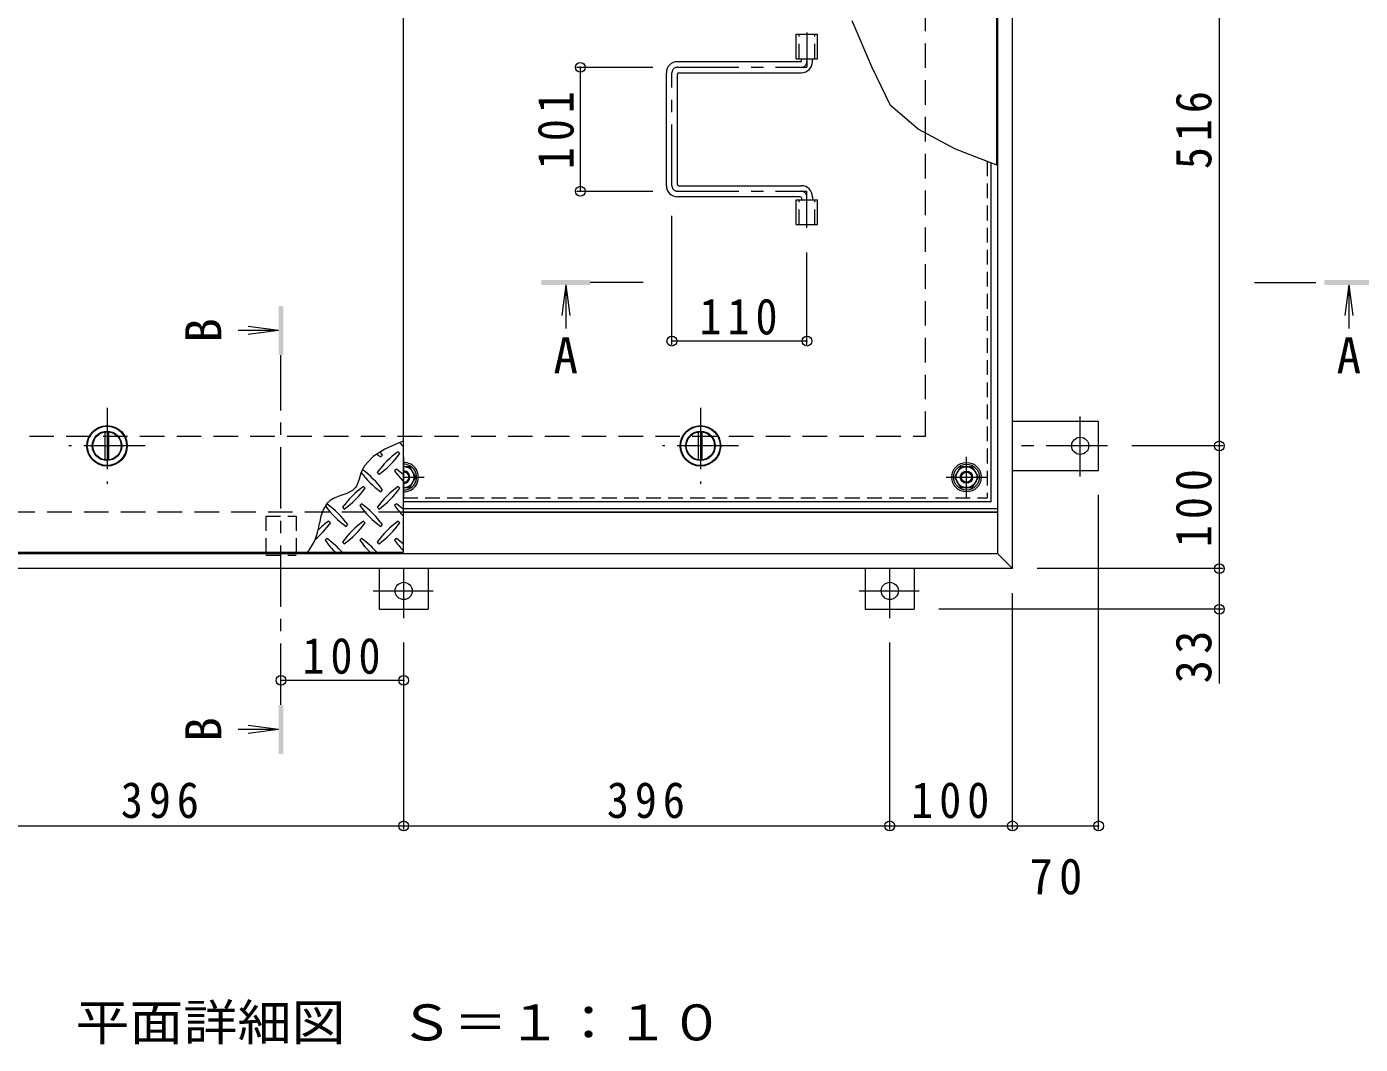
# Model space of a CAD drawing. Units: millimetres at full size, sheet at 1:10. Extents: x -2620 to 2491, y -1962 to 1619.
# Drawn here: x -1822 to -735, y -163 to 667 of the extents above; entities that cross this region are included whole.
import ezdxf
from ezdxf.enums import TextEntityAlignment as Align

# ---------------------------------------------------------------- set-up
doc = ezdxf.new("R2010")
doc.units = ezdxf.units.MM
doc.header["$LTSCALE"] = 10
doc.header["$PDMODE"] = 32
doc.header["$PDSIZE"] = 8
for name, pattern in [('CHAIN1', [8, 5, -1, 1, -1]), ('DASHED1', [1.8, 1.2, -0.6]), ('DASHED2', [3, 2, -1])]:
    doc.linetypes.add(name, pattern=pattern)
for name, color, linetype, lineweight in [('0-1_躯体', 2, 'DASHED2', 9), ('0-2_仕上', 3, 'Continuous', 9), ('0-3_建具', 2, 'Continuous', 9), ('0-4_その他', 7, 'Continuous', 9), ('0-5_寸法', 7, 'Continuous', 9), ('0-6_ハッチ', 6, 'Continuous', 9), ('0-7', 2, 'Continuous', 9), ('0-9', 134, 'Continuous', 5), ('0-A', 3, 'DASHED1', 9), ('0-C', 2, 'Continuous', 9), ('0-E', 3, 'Continuous', 9), ('0-F', 7, 'Continuous', 9)]:
    doc.layers.add(name, color=color, linetype=linetype, lineweight=lineweight)
doc.styles.add('ＭＳ ゴシック', font='')
doc.styles.get('ＭＳ ゴシック').set_extended_font_data('MS Gothic')

msp = doc.modelspace()

# ---------------------------------------------------------------- linework, layer by layer
at = {"layer": '0-1_躯体'}
for p, q in [((-1089.9, 333.01), (-1089.9, 833.01)), ((-1939.9, 333.01), (-1089.9, 333.01)), ((-1515.4, 271.01), (-1998.9, 271.01))]:
    msp.add_line(p, q, dxfattribs=at)
at = {"layer": '0-1_躯体', "linetype": 'Continuous'}
msp.add_line((-1030.9, 271.01), (-1515.4, 271.01), dxfattribs=at)
at = {"layer": '0-2_仕上'}
for p, q in [((-1031.9, 928.01), (-1031.9, 553.78)), ((-1195.05, 640.51), (-1195.05, 660.51)), ((-1195.05, 660.51), (-1177.75, 660.51)), ((-1177.75, 640.51), (-1177.75, 660.51)), ((-1195.05, 640.51), (-1177.75, 640.51)), ((-1195.05, 505.51), (-1195.05, 525.51)), ((-1195.05, 525.51), (-1177.75, 525.51)), ((-1177.75, 505.51), (-1177.75, 525.51)), ((-1195.05, 505.51), (-1177.75, 505.51))]:
    msp.add_line(p, q, dxfattribs=at)
at = {"layer": '0-2_仕上', "linetype": 'DASHED1'}
for p, q in [((-1192.75, 640.51), (-1192.75, 660.51)), ((-1180.05, 640.51), (-1180.05, 660.51)), ((-1192.75, 505.51), (-1192.75, 525.51)), ((-1180.05, 505.51), (-1180.05, 525.51))]:
    msp.add_line(p, q, dxfattribs=at)
at = {"layer": '0-2_仕上', "color": 4, "linetype": 'CHAIN1'}
for p, q in [((-1319.89, 458.13), (-1362.9, 458.13)), ((-821.83, 458.13), (-764.83, 458.13)), ((-1614.9, 113.93), (-1614.9, 399.05))]:
    msp.add_line(p, q, dxfattribs=at)
at = {"layer": '0-2_仕上', "color": 4}
for p, q in [((-1382.9, 456.13), (-1386.16, 431.35)), ((-1382.9, 456.13), (-1382.9, 420.53)), ((-1382.9, 456.13), (-1379.63, 431.35)), ((-744.83, 456.13), (-748.1, 431.35)), ((-744.83, 456.13), (-741.57, 431.35)), ((-744.83, 456.13), (-744.83, 420.53)), ((-1616.9, 419.05), (-1649.67, 419.05)), ((-1616.9, 419.05), (-1641.68, 422.32)), ((-1616.9, 419.05), (-1641.68, 415.79)), ((-1616.9, 93.93), (-1649.67, 93.93)), ((-1616.9, 93.93), (-1641.68, 97.19)), ((-1616.9, 93.93), (-1641.68, 90.66))]:
    msp.add_line(p, q, dxfattribs=at)
at = {"layer": '0-2_仕上'}
msp.add_lwpolyline([(-1515.4, 928.01), (-1515.4, 238.01), (-1997.9, 238.01)], dxfattribs=at)
for centre in [(-1756.65, 325.01), (-1273.15, 325.01)]:
    msp.add_circle(centre, 16.5, dxfattribs=at)
at = {"layer": '0-2_仕上', "color": 4}
for points in [[(-1402.9, 456.13), (-1402.9, 460.13), (-1362.9, 456.13), (-1362.9, 460.13)], [(-724.83, 456.13), (-724.83, 460.13), (-764.83, 456.13), (-764.83, 460.13)], [(-1612.9, 439.05), (-1616.9, 439.05), (-1612.9, 399.05), (-1616.9, 399.05)], [(-1616.9, 73.93), (-1612.9, 73.93), (-1616.9, 113.93), (-1612.9, 113.93)]]:
    msp.add_solid(points, dxfattribs=at)
at = {"layer": '0-3_建具'}
for p, q in [((-1018.9, 225.01), (-1018.9, 941.01)), ((-1030.9, 237.01), (-1030.9, 929.01)), ((-1030.9, 271.01), (-1515.4, 271.01)), ((-1030.9, 237.01), (-1998.9, 237.01)), ((-1018.9, 225.01), (-1030.9, 237.01)), ((-1018.9, 225.01), (-2010.9, 225.01))]:
    msp.add_line(p, q, dxfattribs=at)
at = {"layer": '0-5_寸法'}
msp.add_line((-850.38, 191.81), (-850.38, 131.47), dxfattribs=at)
msp.add_lwpolyline([(-1030.9, 553.4), (-1065.44, 566.77), (-1095.67, 583.2), (-1118.24, 602.43), (-1133.59, 633.88), (-1149.41, 671.34)], dxfattribs=at)
at = {"layer": '0-5_寸法', "linetype": 'DASHED1'}
for points in [[(-1627.2, 267.81), (-1602.6, 267.81), (-1602.6, 235.81)], [(-1627.2, 267.81), (-1627.2, 235.81), (-1602.6, 235.81)]]:
    msp.add_lwpolyline(points, dxfattribs=at)
at = {"layer": '0-6_ハッチ', "linetype": 'CHAIN1'}
for p, q in [((-1186.4, 661.89), (-1186.4, 633.51)), ((-1291.89, 633.51), (-1186.4, 633.51)), ((-1296.4, 537.02), (-1296.4, 629)), ((-1291.89, 532.51), (-1186.4, 532.51)), ((-1186.4, 502.63), (-1186.4, 532.51))]:
    msp.add_line(p, q, dxfattribs=at)
at = {"layer": '0-6_ハッチ'}
for p, q in [((-1191.9, 638.01), (-1291.9, 638.01)), ((-1190.9, 639.01), (-1190.9, 640.51)), ((-1181.9, 638.01), (-1181.9, 640.51)), ((-1300.9, 537.01), (-1300.9, 629.01)), ((-1291.9, 538.01), (-1291.9, 628.01)), ((-1290.9, 629.01), (-1190.9, 629.01)), ((-1290.9, 537.01), (-1190.9, 537.01)), ((-1191.9, 528.01), (-1291.9, 528.01)), ((-1190.9, 527.01), (-1190.9, 525.51)), ((-1181.9, 528.01), (-1181.9, 525.51)), ((-1515.4, 274.02), (-1030.9, 274.02)), ((-1515.4, 271.01), (-1030.9, 271.01))]:
    msp.add_line(p, q, dxfattribs=at)
msp.add_circle((-1056.4, 299.51), 10.5, dxfattribs=at)
for centre, radius, start, end in [((-1291.9, 629.01), 9, 90, 180), ((-1191.9, 639.01), 1, 270, 0), ((-1190.9, 638.01), 9, 270, 0), ((-1290.9, 628.01), 1, 90, 180), ((-1291.9, 537.01), 9, 180, 270), ((-1290.9, 538.01), 1, 180, 270), ((-1190.9, 528.01), 9, 0, 90), ((-1191.9, 527.01), 1, 0, 90), ((-1514.9, 299.51), 10.5, 267.27146, 92.72854)]:
    msp.add_arc(centre, radius, start, end, dxfattribs=at)
at = {"layer": '0-6_ハッチ', "linetype": 'CHAIN1'}
for centre, radius, start, end in [((-1291.89, 629), 4.51, 90, 180), ((-1190.9, 638.01), 4.5, 270.29569, 0), ((-1291.89, 537.02), 4.51, 180, 270), ((-1190.9, 528.01), 4.5, 0, 89.70431)]:
    msp.add_arc(centre, radius, start, end, dxfattribs=at)
at = {"layer": '0-7', "linetype": 'CHAIN1'}
for p, q in [((-1514.9, 282.94), (-1514.9, 316.09)), ((-1056.4, 282.94), (-1056.4, 316.09)), ((-1515.4, 299.51), (-1498.32, 299.51)), ((-1072.97, 299.51), (-1039.82, 299.51))]:
    msp.add_line(p, q, dxfattribs=at)
at = {"layer": '0-7'}
msp.add_line((-1515.4, 291.01), (-1509.99, 291.01), dxfattribs=at)
msp.add_lwpolyline([(-1509.99, 291.01), (-1505.08, 299.51), (-1509.99, 308.01), (-1515.4, 308.01)], dxfattribs=at)
msp.add_lwpolyline([(-1061.3, 308.01), (-1066.21, 299.51), (-1061.3, 291.01), (-1051.49, 291.01), (-1046.58, 299.51), (-1051.49, 308.01)], close=True, dxfattribs=at)
at = {"layer": '0-7', "color": 134, "lineweight": 5}
msp.add_circle((-1056.4, 299.51), 12, dxfattribs=at)
at = {"layer": '0-7'}
msp.add_circle((-1056.4, 299.51), 8.5, dxfattribs=at)
at = {"layer": '0-7', "color": 5, "lineweight": 5}
for radius in [5, 4.19]:
    msp.add_circle((-1056.4, 299.51), radius, dxfattribs=at)
at = {"layer": '0-7', "color": 134, "lineweight": 5}
msp.add_arc((-1514.9, 299.51), 12, 267.61274, 92.38726, dxfattribs=at)
at = {"layer": '0-7'}
msp.add_arc((-1514.9, 299.51), 8.5, 266.62878, 93.37122, dxfattribs=at)
at = {"layer": '0-7', "color": 5, "lineweight": 5}
for radius, start, end in [(5, 264.26428, 95.73572), (4.19, 263.1473, 96.8527)]:
    msp.add_arc((-1514.9, 299.51), radius, start, end, dxfattribs=at)
at = {"layer": '0-9'}
for p, q in [((-1533.62, 315.95), (-1532.21, 317.37)), ((-1518.07, 318.78), (-1519.48, 320.2)), ((-1520.89, 306.05), (-1522.31, 304.64)), ((-1536.45, 303.23), (-1535.04, 301.81)), ((-1546.35, 290.5), (-1547.76, 291.91)), ((-1533.62, 287.67), (-1532.21, 289.08)), ((-1518.07, 290.5), (-1519.48, 291.91)), ((-1577.46, 277.77), (-1577.99, 277.24)), ((-1564.74, 274.94), (-1563.32, 273.53)), ((-1549.18, 277.77), (-1550.59, 276.36)), ((-1536.45, 274.94), (-1535.04, 273.53)), ((-1520.89, 277.77), (-1522.31, 276.36)), ((-1574.63, 262.21), (-1576.05, 263.63)), ((-1561.91, 259.39), (-1560.49, 260.8)), ((-1546.35, 262.21), (-1547.76, 263.63)), ((-1533.62, 259.39), (-1532.21, 260.8)), ((-1518.07, 262.21), (-1519.48, 263.63)), ((-1577.46, 249.49), (-1578.88, 248.07)), ((-1564.74, 246.66), (-1563.32, 245.24)), ((-1549.18, 249.49), (-1550.59, 248.07)), ((-1536.45, 246.66), (-1535.04, 245.24)), ((-1520.89, 249.49), (-1522.31, 248.07))]:
    msp.add_line(p, q, dxfattribs=at)
msp.add_lwpolyline([(-1515.4, 328.97), (-1519.53, 327.31), (-1530.41, 322.33), (-1539.89, 316.25), (-1547.09, 308.36), (-1549.88, 302.68), (-1550.45, 300.94), (-1551.33, 297.87), (-1552.28, 294.87), (-1553.5, 292.14), (-1554.43, 290.74), (-1556.57, 288.69), (-1561.36, 286.13), (-1566.85, 284.19), (-1572.19, 282.09), (-1574.89, 280.51), (-1577.31, 278.32), (-1580.35, 273.51), (-1582.32, 267.72), (-1583.5, 262.01)], dxfattribs=at)
for centre, radius, start, end in [((-1463.27, 375), 72.5, 220.61368, 224.0249), ((-1491.55, 375), 72.5, 231.46785, 234.5273), ((-1477.41, 261.15), 72.5, 125.47256, 144.5273), ((-1577.11, 360.86), 72.5, 305.47272, 324.5273), ((-1591.25, 275.3), 72.5, 35.47258, 38.01075), ((-1591.25, 247.01), 72.5, 35.47258, 53.83966), ((-1463.27, 346.71), 72.5, 215.47272, 224.0249), ((-1562.97, 247.01), 72.5, 48.99213, 54.5273), ((-1491.55, 346.71), 72.5, 216.81532, 234.5273), ((-1505.69, 232.87), 72.5, 125.47256, 144.5273), ((-1605.39, 332.57), 72.5, 305.47272, 324.5273), ((-1477.41, 232.87), 72.5, 125.47256, 144.5273), ((-1577.11, 332.57), 72.5, 305.47272, 324.5273), ((-1519.83, 318.43), 72.5, 215.70636, 234.5273), ((-1619.54, 218.73), 72.5, 35.47258, 54.5273), ((-1491.55, 318.43), 72.5, 215.47272, 234.5273), ((-1591.25, 218.73), 72.5, 35.47258, 54.5273), ((-1463.27, 318.43), 72.5, 215.47272, 224.0249), ((-1562.97, 218.73), 72.5, 48.99213, 54.5273), ((-1634.1, 268.89), 51.06, 322.79805, 352.25462), ((-1633.68, 304.29), 72.5, 309.84157, 324.5273), ((-1533.98, 204.58), 72.5, 125.47256, 134.23579), ((-1505.69, 204.58), 72.5, 125.47256, 144.5273), ((-1605.39, 304.29), 72.5, 305.47272, 324.5273), ((-1477.41, 204.58), 72.5, 125.47256, 144.5273), ((-1577.11, 304.29), 72.5, 305.47272, 324.5273), ((-1519.83, 290.14), 72.5, 215.47272, 225.97511), ((-1619.54, 190.44), 72.5, 41.00789, 54.5273), ((-1491.55, 290.14), 72.5, 215.47272, 225.97511), ((-1591.25, 190.44), 72.5, 41.00789, 54.5273), ((-1463.27, 290.14), 72.5, 215.47272, 224.0249), ((-1562.97, 190.44), 72.5, 48.99213, 54.5273), ((-1647.82, 190.44), 72.5, 41.00789, 41.2111)]:
    msp.add_arc(centre, radius, start, end, dxfattribs=at)
at = {"layer": '0-A'}
for p in [(-1039.6, 556.77), (-1515.4, 282.71)]:
    msp.add_line(p, (-1039.6, 282.71), dxfattribs=at)
at = {"layer": '0-A', "linetype": 'Continuous'}
for q in [(-1036.4, 555.53), (-1515.4, 279.51)]:
    msp.add_line((-1036.4, 279.51), q, dxfattribs=at)
at = {"layer": '0-C', "linetype": 'CHAIN1'}
for p, q in [((-1756.65, 356.01), (-1756.65, 294.01)), ((-1273.15, 356.01), (-1273.15, 294.01)), ((-1725.65, 325.01), (-1787.65, 325.01)), ((-1242.15, 325.01), (-1304.15, 325.01))]:
    msp.add_line(p, q, dxfattribs=at)
at = {"layer": '0-C'}
for p, q in [((-1758.15, 313.61), (-1758.15, 336.42)), ((-1755.15, 313.61), (-1755.15, 336.42)), ((-1274.65, 313.61), (-1274.65, 336.42)), ((-1271.65, 313.61), (-1271.65, 336.42))]:
    msp.add_line(p, q, dxfattribs=at)
for centre, radius in [((-1756.65, 325.01), 16), ((-1756.65, 325.01), 12), ((-1273.15, 325.01), 16), ((-1273.15, 325.01), 12), ((-1756.65, 325.01), 11.5), ((-1273.15, 325.01), 11.5)]:
    msp.add_circle(centre, radius, dxfattribs=at)
at = {"layer": '0-E', "linetype": 'CHAIN1'}
for p, q in [((-963.7, 300.17), (-963.7, 349.06)), ((-941.54, 325.01), (-1018.9, 325.01)), ((-1514.9, 184.66), (-1514.9, 224.81)), ((-1118.9, 184.66), (-1118.9, 224.81)), ((-1539.74, 206.81), (-1490.85, 206.81)), ((-1143.74, 206.81), (-1094.85, 206.81))]:
    msp.add_line(p, q, dxfattribs=at)
at = {"layer": '0-E'}
for p, q in [((-1018.9, 345.01), (-948.7, 345.01)), ((-948.7, 305.01), (-948.7, 345.01)), ((-1018.9, 305.01), (-948.7, 305.01)), ((-1534.9, 225.01), (-1534.9, 191.81)), ((-1494.9, 225.01), (-1494.9, 191.81)), ((-1138.9, 225.01), (-1138.9, 191.81)), ((-1098.9, 225.01), (-1098.9, 191.81)), ((-1534.9, 191.81), (-1494.9, 191.81)), ((-1138.9, 191.81), (-1098.9, 191.81))]:
    msp.add_line(p, q, dxfattribs=at)
for centre in [(-963.7, 325.01), (-1514.9, 206.81), (-1118.9, 206.81)]:
    msp.add_circle(centre, 7, dxfattribs=at)
at = {"layer": '0-F'}
for p, q in [((-850.38, 841.01), (-850.38, 325.01)), ((-1374.08, 633.51), (-1311.89, 633.51)), ((-1371.08, 633.51), (-1371.08, 532.51)), ((-1374.08, 532.51), (-1311.89, 532.51)), ((-1296.4, 407.36), (-1296.4, 512.51)), ((-1186.4, 407.36), (-1186.4, 482.63)), ((-1186.4, 410.36), (-1296.4, 410.36)), ((-847.38, 325.01), (-921.54, 325.01)), ((-850.38, 325.01), (-850.38, 225.01)), ((-948.7, 12.32), (-948.7, 285.01)), ((-847.38, 225.01), (-998.9, 225.01)), ((-850.38, 225.01), (-850.38, 191.81)), ((-1018.9, 12.32), (-1018.9, 205.01)), ((-847.38, 191.81), (-1078.9, 191.81)), ((-1514.9, 12.32), (-1514.9, 164.66)), ((-1118.9, 12.32), (-1118.9, 164.66)), ((-1514.9, 133.89), (-1614.9, 133.89)), ((-1910.9, 15.32), (-1514.9, 15.32)), ((-1514.9, 15.32), (-1118.9, 15.32)), ((-1118.9, 15.32), (-1018.9, 15.32)), ((-1018.9, 15.32), (-948.7, 15.32))]:
    msp.add_line(p, q, dxfattribs=at)
for p in [(-1371.08, 633.51), (-1371.08, 532.51), (-1296.4, 410.36), (-1186.4, 410.36), (-850.38, 325.01), (-850.38, 225.01), (-850.38, 191.81), (-1614.9, 133.89), (-1514.9, 133.89), (-1514.9, 15.32), (-1118.9, 15.32), (-1018.9, 15.32), (-948.7, 15.32)]:
    msp.add_point(p, dxfattribs=at)

# ---------------------------------------------------------------- texts
at = {"layer": '0-4_その他', "color": 2, "style": 'ＭＳ ゴシック', "width": 1.1}
msp.add_text('平面詳細図\u3000Ｓ＝１：１０', height=29.33, dxfattribs=at).set_placement((-1782.4, -168.27), align=Align.BOTTOM_LEFT)
at = {"layer": '0-5_寸法', "color": 2, "style": 'ＭＳ ゴシック'}
for p in [(-1654.76, 409.05), (-1654.76, 83.93)]:
    msp.add_text('B', height=29.33, rotation=90, dxfattribs=at).set_placement(p, align=Align.BOTTOM_LEFT)
for p in [(-1392.9, 375.44), (-754.83, 375.44)]:
    msp.add_text('A', height=29.33, dxfattribs=at).set_placement(p, align=Align.BOTTOM_LEFT)
at = {"layer": '0-F', "color": 2, "char_height": 29.33, "attachment_point": 7, "rotation": 90, "style": 'ＭＳ ゴシック'}
for s, insert in [('\\T1.27;\\W0.9;101', (-1376.08, 550.51)), ('\\T1.27;\\W0.9;516', (-856.38, 550.51)), ('\\T1.27;\\W0.9;100', (-856.38, 242.51)), ('\\T1.27;\\W0.95;33', (-856.38, 131.47))]:
    msp.add_mtext(s, dxfattribs=dict(at, insert=insert))
at = {"layer": '0-F', "color": 2, "char_height": 29.33, "attachment_point": 7, "style": 'ＭＳ ゴシック'}
for s, insert in [('\\T1.27;\\W0.9;110', (-1273.9, 415.36)), ('\\T1.27;\\W0.9;100', (-1597.4, 138.89)), ('\\T1.27;\\W0.9;396', (-1745.4, 21.32)), ('\\T1.27;\\W0.9;396', (-1349.4, 21.32)), ('\\T1.27;\\W0.9;100', (-1101.4, 21.32)), ('\\T1.27;\\W0.95;70', (-1005.05, -40.86))]:
    msp.add_mtext(s, dxfattribs=dict(at, insert=insert))

doc.saveas('drawing.dxf')
